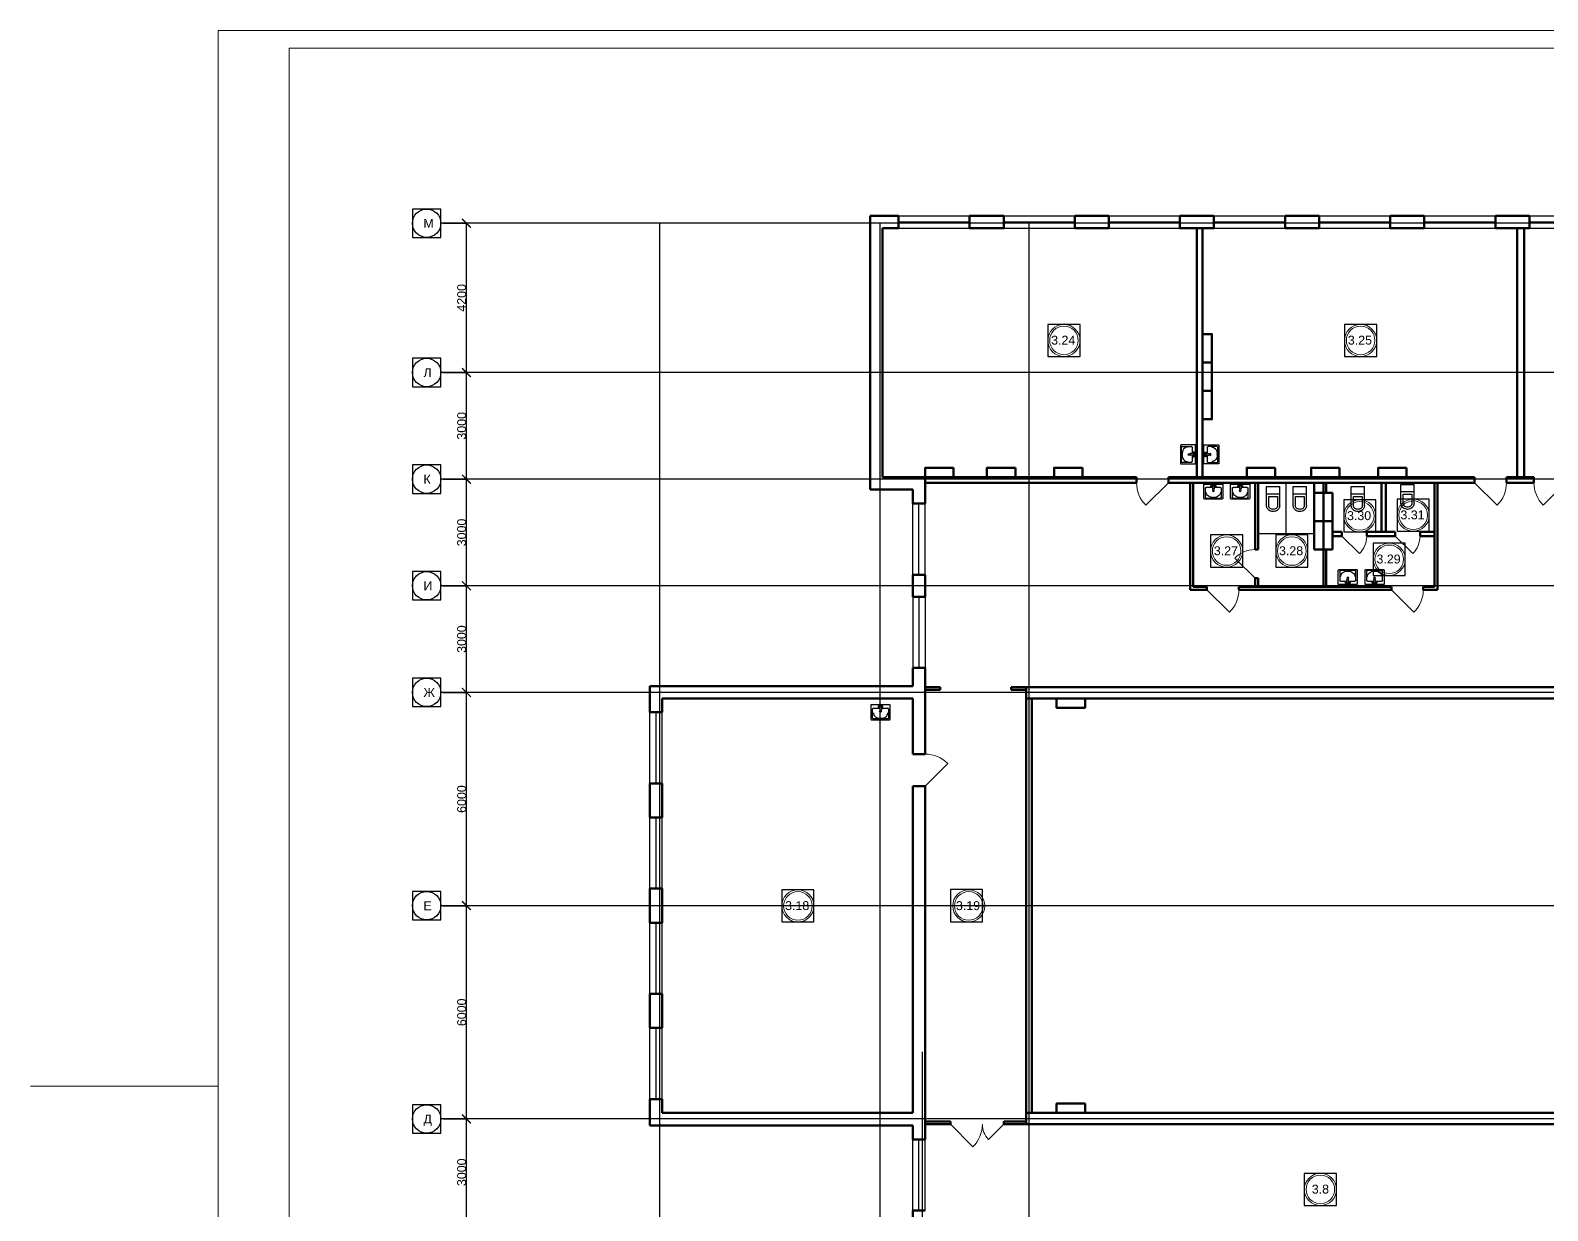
# Model space of a CAD drawing. Header units: metres. Extents: x -5 to 458, y -5 to 65.
# Drawn here: x 268.18 to 310.89, y 26.22 to 59.43 of the extents above; entities that cross this region are included whole.
import ezdxf
from ezdxf.enums import TextEntityAlignment as Align

# ---------------------------------------------------------------- set-up
doc = ezdxf.new("R2010")
doc.units = ezdxf.units.M
doc.linetypes.add('ACAD_ISO04W100', pattern=[30, 24, -3, 0, -3])
for name, color, linetype, lineweight in [('Level 50', 7, 'Continuous', 0), ('Двери', 250, 'Continuous', 5), ('Стены', 7, 'Continuous', 50)]:
    doc.layers.add(name, color=color, linetype=linetype, lineweight=lineweight)
for name, color, linetype in [('SANTEH', 7, 'Continuous'), ('YOLO_TABLE', 1, 'Continuous'), ('Окна', 127, 'Continuous'), ('Оси', 30, 'Continuous'), ('Осн надпись', 7, 'Continuous'), ('размеры оси', 163, 'Continuous'), ('Сантехника', 7, 'Continuous')]:
    doc.layers.add(name, color=color, linetype=linetype)
doc.styles.get("Standard").update_dxf_attribs({"font": 'arial.ttf'})
doc.styles.add('Style-Arial', font='arial.ttf')
doc.dimstyles.new('100', dxfattribs={"dimtxt": 0.25, "dimasz": 0.25, "dimexe": 0.0125, "dimexo": 0.0625, "dimgap": 0.0065, "dimtad": 1, "dimlfac": 1000, "dimtxsty": 'Standard', "dimblk": 'ARCHTICK', "dimcen": 0.25, "dimadec": 0, "dimazin": 0, "dimtfac": 1, "dimtmove": 0, "dimatfit": 3, "dimldrblk": 'ARCHTICK', "dimfxl": 1, "dimarcsym": 0})

# ---------------------------------------------------------------- blocks, each defined once
blk = doc.blocks.new('Rac7')
at = {"color": 0}
for p, q in [((-39501, -24232), (-39501, -23830)), ((-39474, -23808), (-38988, -23808)), ((-39457, -23859), (-39457, -24115)), ((-39032, -23838), (-39430, -23838)), ((-39221, -23855), (-39241, -23855)), ((-39005, -24115), (-39005, -23859)), ((-39005, -23859), (-39005, -23859)), ((-38961, -23830), (-38961, -24232)), ((-38961, -24232), (-39501, -24232)), ((-39430, -24136), (-39253, -24136)), ((-39297, -24164), (-39253, -24164)), ((-39297, -24194), (-39297, -24164)), ((-39165, -24194), (-39297, -24194)), ((-39253, -24186), (-39253, -24094)), ((-39253, -24186), (-39209, -24186)), ((-39209, -24186), (-39209, -24094)), ((-39209, -24136), (-39032, -24136)), ((-39209, -24164), (-39165, -24164)), ((-39165, -24164), (-39165, -24194))]:
    blk.add_line(p, q, dxfattribs=at)
at = {"color": 0, "extrusion": (0, 0, -1)}
for centre, major_axis, start_param, end_param in [((-39474, -23830), (-27, 0), 0, 1.570796), ((-39430, -23859), (-27, 0), 0, 1.570796), ((-39241, -24007), (-194, 0), 0, 1.570796), ((-39221, -24007), (-194, 0), 1.570796, 3.141593), ((-39032, -23859), (-27, 0), 1.570796, 3.141593), ((-38988, -23830), (-27, 0), 1.570796, 3.141593), ((-39430, -24115), (-27, 0), -1.570796, 0), ((-39231, -24104), (-25.3, 0), 0.552816, 2.588777), ((-39032, -24115), (-27, 0), -3.141593, -1.570796)]:
    blk.add_ellipse(centre, major_axis=major_axis, ratio=0.785714, start_param=start_param, end_param=end_param, dxfattribs=at)
blk.add_ellipse((-39231, -24048), major_axis=(-27.9, 0), ratio=0.785714, dxfattribs=at)
blk = doc.blocks.new('WC With Cistern_103')
at = {"layer": 'SANTEH', "linetype": 'Continuous'}
for p, q in [((0, 170), (0, 700)), ((370, 700), (0, 700)), ((370, 500), (0, 500)), ((370, 170), (370, 700)), ((60, 425), (60, 170)), ((310, 425), (60, 425)), ((310, 170), (310, 425))]:
    blk.add_line(p, q, dxfattribs=at)
for points in [[(0, 170), (1, 151), (4, 133), (10, 115), (17, 97), (27, 81), (38, 66), (51, 52), (65, 40)], [(60, 170), (61, 158), (63, 146), (66, 135), (71, 124), (77, 114), (84, 104), (92, 96), (101, 88)], [(65, 40), (92, 23), (122, 10), (153, 3), (185, 0), (217, 3), (248, 10), (278, 23), (305, 40)], [(101, 88), (120, 76), (141, 67), (163, 62), (185, 60), (207, 62), (229, 67), (250, 76), (269, 88)], [(269, 88), (278, 96), (286, 104), (293, 114), (299, 124), (304, 135), (307, 146), (309, 158), (310, 170)], [(305, 40), (319, 52), (332, 66), (343, 81), (353, 97), (360, 115), (366, 133), (369, 151), (370, 170)]]:
    blk.add_lwpolyline(points, dxfattribs=at)
blk = doc.blocks.new('_ArchTick')
at = {"color": 0, "linetype": 'ByBlock', "const_width": 0.15}
blk.add_lwpolyline([(-0.5, -0.5), (0.5, 0.5)], dxfattribs=at)
blk = doc.blocks.new('*D165')
at = {"layer": 'Defpoints', "color": 0, "transparency": 16777216}
for p in [(279.741, 28.8), (280.459, 28.8), (279.741, 25.8)]:
    blk.add_point(p, dxfattribs=at)
at = {"layer": 'размеры оси', "color": 0, "lineweight": -2, "transparency": 16777216}
for p, q in [((279.803, 28.8), (280.472, 28.8)), ((280.459, 25.8), (280.459, 28.8)), ((279.803, 25.8), (280.472, 25.8))]:
    blk.add_line(p, q, dxfattribs=at)
at = {"layer": 'размеры оси', "color": 0, "lineweight": -2, "transparency": 16777216, "xscale": 0.25, "yscale": 0.25, "zscale": 0.25}
for p, rotation in [((280.459, 28.8), 90), ((280.459, 25.8), 270)]:
    blk.add_blockref('_ArchTick', p, dxfattribs=dict(at, rotation=rotation))
at = {"layer": 'размеры оси', "color": 0, "transparency": 16777216, "insert": (280.325, 27.3), "char_height": 0.25, "attachment_point": 5, "rotation": 90}
blk.add_mtext('3000', dxfattribs=at)
blk = doc.blocks.new('*D166')
at = {"layer": 'Defpoints', "color": 0, "transparency": 16777216}
for p in [(279.741, 34.8), (280.459, 34.8), (279.741, 28.8)]:
    blk.add_point(p, dxfattribs=at)
at = {"layer": 'размеры оси', "color": 0, "lineweight": -2, "transparency": 16777216}
for p, q in [((279.803, 34.8), (280.472, 34.8)), ((280.459, 28.8), (280.459, 34.8)), ((279.803, 28.8), (280.472, 28.8))]:
    blk.add_line(p, q, dxfattribs=at)
at = {"layer": 'размеры оси', "color": 0, "lineweight": -2, "transparency": 16777216, "xscale": 0.25, "yscale": 0.25, "zscale": 0.25}
for p, rotation in [((280.459, 34.8), 90), ((280.459, 28.8), 270)]:
    blk.add_blockref('_ArchTick', p, dxfattribs=dict(at, rotation=rotation))
at = {"layer": 'размеры оси', "color": 0, "transparency": 16777216, "insert": (280.325, 31.8), "char_height": 0.25, "attachment_point": 5, "rotation": 90}
blk.add_mtext('6000', dxfattribs=at)
blk = doc.blocks.new('*D167')
at = {"layer": 'Defpoints', "color": 0, "transparency": 16777216}
for p in [(279.741, 40.8), (280.459, 40.8), (279.741, 34.8)]:
    blk.add_point(p, dxfattribs=at)
at = {"layer": 'размеры оси', "color": 0, "lineweight": -2, "transparency": 16777216}
for p, q in [((279.803, 40.8), (280.472, 40.8)), ((280.459, 34.8), (280.459, 40.8)), ((279.803, 34.8), (280.472, 34.8))]:
    blk.add_line(p, q, dxfattribs=at)
at = {"layer": 'размеры оси', "color": 0, "lineweight": -2, "transparency": 16777216, "xscale": 0.25, "yscale": 0.25, "zscale": 0.25}
for p, rotation in [((280.459, 40.8), 90), ((280.459, 34.8), 270)]:
    blk.add_blockref('_ArchTick', p, dxfattribs=dict(at, rotation=rotation))
at = {"layer": 'размеры оси', "color": 0, "transparency": 16777216, "insert": (280.325, 37.8), "char_height": 0.25, "attachment_point": 5, "rotation": 90}
blk.add_mtext('6000', dxfattribs=at)
blk = doc.blocks.new('*D168')
at = {"layer": 'Defpoints', "color": 0, "transparency": 16777216}
for p in [(279.741, 43.8), (280.459, 43.8), (279.741, 40.8)]:
    blk.add_point(p, dxfattribs=at)
at = {"layer": 'размеры оси', "color": 0, "lineweight": -2, "transparency": 16777216}
for p, q in [((279.803, 43.8), (280.472, 43.8)), ((280.459, 40.8), (280.459, 43.8)), ((279.803, 40.8), (280.472, 40.8))]:
    blk.add_line(p, q, dxfattribs=at)
at = {"layer": 'размеры оси', "color": 0, "lineweight": -2, "transparency": 16777216, "xscale": 0.25, "yscale": 0.25, "zscale": 0.25}
for p, rotation in [((280.459, 43.8), 90), ((280.459, 40.8), 270)]:
    blk.add_blockref('_ArchTick', p, dxfattribs=dict(at, rotation=rotation))
at = {"layer": 'размеры оси', "color": 0, "transparency": 16777216, "insert": (280.325, 42.3), "char_height": 0.25, "attachment_point": 5, "rotation": 90}
blk.add_mtext('3000', dxfattribs=at)
blk = doc.blocks.new('*D169')
at = {"layer": 'Defpoints', "color": 0, "transparency": 16777216}
for p in [(279.741, 46.8), (280.459, 46.8), (279.741, 43.8)]:
    blk.add_point(p, dxfattribs=at)
at = {"layer": 'размеры оси', "color": 0, "lineweight": -2, "transparency": 16777216}
for p, q in [((279.803, 46.8), (280.472, 46.8)), ((280.459, 43.8), (280.459, 46.8)), ((279.803, 43.8), (280.472, 43.8))]:
    blk.add_line(p, q, dxfattribs=at)
at = {"layer": 'размеры оси', "color": 0, "lineweight": -2, "transparency": 16777216, "xscale": 0.25, "yscale": 0.25, "zscale": 0.25}
for p, rotation in [((280.459, 46.8), 90), ((280.459, 43.8), 270)]:
    blk.add_blockref('_ArchTick', p, dxfattribs=dict(at, rotation=rotation))
at = {"layer": 'размеры оси', "color": 0, "transparency": 16777216, "insert": (280.325, 45.3), "char_height": 0.25, "attachment_point": 5, "rotation": 90}
blk.add_mtext('3000', dxfattribs=at)
blk = doc.blocks.new('*D170')
at = {"layer": 'Defpoints', "color": 0, "transparency": 16777216}
for p in [(279.741, 49.8), (280.459, 49.8), (279.741, 46.8)]:
    blk.add_point(p, dxfattribs=at)
at = {"layer": 'размеры оси', "color": 0, "lineweight": -2, "transparency": 16777216}
for p, q in [((279.803, 49.8), (280.472, 49.8)), ((280.459, 46.8), (280.459, 49.8)), ((279.803, 46.8), (280.472, 46.8))]:
    blk.add_line(p, q, dxfattribs=at)
at = {"layer": 'размеры оси', "color": 0, "lineweight": -2, "transparency": 16777216, "xscale": 0.25, "yscale": 0.25, "zscale": 0.25}
for p, rotation in [((280.459, 49.8), 90), ((280.459, 46.8), 270)]:
    blk.add_blockref('_ArchTick', p, dxfattribs=dict(at, rotation=rotation))
at = {"layer": 'размеры оси', "color": 0, "transparency": 16777216, "insert": (280.325, 48.3), "char_height": 0.25, "attachment_point": 5, "rotation": 90}
blk.add_mtext('3000', dxfattribs=at)
blk = doc.blocks.new('*D171')
at = {"layer": 'Defpoints', "color": 0, "transparency": 16777216}
for p in [(279.741, 54), (280.459, 54), (279.741, 49.8)]:
    blk.add_point(p, dxfattribs=at)
at = {"layer": 'размеры оси', "color": 0, "lineweight": -2, "transparency": 16777216}
for p, q in [((279.803, 54), (280.472, 54)), ((280.459, 49.8), (280.459, 54)), ((279.803, 49.8), (280.472, 49.8))]:
    blk.add_line(p, q, dxfattribs=at)
at = {"layer": 'размеры оси', "color": 0, "lineweight": -2, "transparency": 16777216, "xscale": 0.25, "yscale": 0.25, "zscale": 0.25}
for p, rotation in [((280.459, 54), 90), ((280.459, 49.8), 270)]:
    blk.add_blockref('_ArchTick', p, dxfattribs=dict(at, rotation=rotation))
at = {"layer": 'размеры оси', "color": 0, "transparency": 16777216, "insert": (280.325, 51.9), "char_height": 0.25, "attachment_point": 5, "rotation": 90}
blk.add_mtext('4200', dxfattribs=at)
blk = doc.blocks.new('*U49')
at = {"color": 7, "linetype": 'Continuous', "lineweight": 0}
blk.add_line((-63.075, 0), (-68.362, 0), dxfattribs=at)
at = {"color": 7, "linetype": 'Continuous', "lineweight": 0, "flags": 128}
blk.add_lwpolyline([(63.075, 29.7), (63.075, -29.7), (-63.075, -29.7), (-63.075, 29.7), (63.075, 29.7)], close=True, dxfattribs=at)
at = {"layer": 'Level 50', "color": 7, "linetype": 'Continuous', "lineweight": 13}
for p, q in [((-61.075, 29.2), (-61.075, -29.2)), ((62.575, 29.2), (-61.075, 29.2))]:
    blk.add_line(p, q, dxfattribs=at)

msp = doc.modelspace()

# ---------------------------------------------------------------- linework, layer by layer
at = {"color": 7, "linetype": 'Continuous', "lineweight": 13}
for centre, radius in [((297.278001, 50.703349), 0.452013), ((297.278001, 50.703349), 0.402013), ((305.628343, 50.703349), 0.452013), ((305.628343, 50.703349), 0.402013), ((305.604369, 45.765495), 0.452013), ((305.604369, 45.765495), 0.402013), ((307.108913, 45.786724), 0.452013), ((307.108913, 45.786724), 0.402013), ((301.856498, 44.778178), 0.452013), ((301.856498, 44.778178), 0.402013), ((303.691356, 44.778178), 0.452013), ((303.691356, 44.778178), 0.402013), ((306.434291, 44.545266), 0.452013), ((306.434291, 44.545266), 0.402013), ((289.788838, 34.793802), 0.452013), ((289.788838, 34.793802), 0.402013), ((294.597602, 34.793802), 0.452013), ((294.597602, 34.793802), 0.402013), ((304.49519, 26.817911), 0.452013), ((304.49519, 26.817911), 0.402013)]:
    msp.add_circle(centre, radius, dxfattribs=at)
at = {"layer": 'SANTEH'}
for p, q in [((303.530637, 45.264867), (303.530637, 46.700412)), ((304.320637, 45.264867), (302.740637, 45.264867))]:
    msp.add_line(p, q, dxfattribs=at)
at = {"layer": 'YOLO_TABLE'}
for points in [[(278.94094, 53.600412), (279.74094, 53.600412), (279.74094, 54.400412), (278.94094, 54.400412)], [(296.825987, 50.251335), (297.730014, 50.251335), (297.730014, 51.155362), (296.825987, 51.155362)], [(305.17633, 50.251335), (306.080357, 50.251335), (306.080357, 51.155362), (305.17633, 51.155362)], [(278.94094, 49.400412), (279.74094, 49.400412), (279.74094, 50.200412), (278.94094, 50.200412)], [(278.94094, 46.400412), (279.74094, 46.400412), (279.74094, 47.200412), (278.94094, 47.200412)], [(305.152356, 45.313482), (306.056383, 45.313482), (306.056383, 46.217509), (305.152356, 46.217509)], [(306.656899, 45.334711), (307.560926, 45.334711), (307.560926, 46.238737), (306.656899, 46.238737)], [(301.404484, 44.326165), (302.308511, 44.326165), (302.308511, 45.230192), (301.404484, 45.230192)], [(303.239342, 44.326165), (304.143369, 44.326165), (304.143369, 45.230192), (303.239342, 45.230192)], [(305.982278, 44.093252), (306.886305, 44.093252), (306.886305, 44.997279), (305.982278, 44.997279)], [(278.94094, 43.400412), (279.74094, 43.400412), (279.74094, 44.200412), (278.94094, 44.200412)], [(278.94094, 40.400412), (279.74094, 40.400412), (279.74094, 41.200412), (278.94094, 41.200412)], [(278.94094, 34.400412), (279.74094, 34.400412), (279.74094, 35.200412), (278.94094, 35.200412)], [(289.336825, 34.341788), (290.240852, 34.341788), (290.240852, 35.245815), (289.336825, 35.245815)], [(294.085468, 34.348399), (294.989495, 34.348399), (294.989495, 35.252426), (294.085468, 35.252426)], [(278.94094, 28.400412), (279.74094, 28.400412), (279.74094, 29.200412), (278.94094, 29.200412)], [(304.043176, 26.365898), (304.947203, 26.365898), (304.947203, 27.269924), (304.043176, 27.269924)]]:
    msp.add_lwpolyline(points, close=True, dxfattribs=at)
at = {"layer": 'Двери'}
for p, q in [((300.220637, 46.700412), (299.584241, 46.064016)), ((308.832143, 46.700412), (309.468539, 46.064016)), ((311.406187, 46.700412), (310.769791, 46.064016)), ((305.100637, 45.200412), (305.595612, 44.705437)), ((306.600637, 45.200412), (307.095612, 44.705437)), ((302.660637, 44.018387), (302.08626, 44.575245)), ((301.300065, 43.690412), (301.936461, 43.054016)), ((306.492291, 43.690412), (307.128687, 43.054016)), ((293.370637, 38.164786), (294.007033, 38.801182)), ((294.080637, 28.650412), (294.717033, 28.014016)), ((295.580637, 28.650412), (295.156373, 28.226148))]:
    msp.add_line(p, q, dxfattribs=at)
for centre, radius, start, end in [((300.220637, 46.700412), 0.9, 180, 225), ((308.832143, 46.700412), 0.9, 315, 0), ((311.406187, 46.700412), 0.9, 180, 225), ((305.100637, 45.200412), 0.7, 315, 0), ((306.600637, 45.200412), 0.7, 315, 0), ((302.660637, 44.018387), 0.8, 90.8872213, 135.8872215), ((301.300065, 43.690412), 0.9, 315, 0), ((306.492291, 43.690412), 0.9, 315, 0), ((293.370637, 38.164786), 0.9, 45, 90), ((294.080637, 28.650412), 0.9, 315, 0), ((295.580637, 28.650412), 0.6, 180, 225)]:
    msp.add_arc(centre, radius, start, end, dxfattribs=at)
at = {"layer": 'Окна'}
for p, q in [((292.620637, 54.210412), (294.620637, 54.210412)), ((292.620637, 54.035412), (294.620637, 54.035412)), ((292.620637, 53.860412), (294.620637, 53.860412)), ((295.580637, 54.210412), (297.580637, 54.210412)), ((295.580637, 54.035412), (297.580637, 54.035412)), ((295.580637, 53.860412), (297.580637, 53.860412)), ((298.540637, 54.210412), (300.540637, 54.210412)), ((298.540637, 54.035412), (300.540637, 54.035412)), ((298.540637, 53.860412), (300.540637, 53.860412)), ((301.500637, 54.210412), (303.500637, 54.210412)), ((301.500637, 54.035412), (303.500637, 54.035412)), ((301.500637, 53.860412), (303.500637, 53.860412)), ((304.460637, 54.210412), (306.460637, 54.210412)), ((304.460637, 54.035412), (306.460637, 54.035412)), ((304.460637, 53.860412), (306.460637, 53.860412)), ((307.420637, 54.210412), (309.420637, 54.210412)), ((307.420637, 54.035412), (309.420637, 54.035412)), ((307.420637, 53.860412), (309.420637, 53.860412)), ((310.380637, 54.210412), (312.380637, 54.210412)), ((310.380637, 54.035412), (312.380637, 54.035412)), ((310.380637, 53.860412), (312.380637, 53.860412)), ((293.020637, 44.110412), (293.020637, 46.110412)), ((293.195637, 44.110412), (293.195637, 46.110412)), ((293.370637, 44.110412), (293.370637, 46.110412)), ((293.020637, 43.490412), (293.020637, 41.490412)), ((293.020637, 43.380412), (293.020637, 43.130412)), ((293.195637, 43.490412), (293.195637, 41.490412)), ((293.370637, 43.490412), (293.370637, 41.490412)), ((293.370637, 43.380412), (293.370637, 43.130412)), ((293.020637, 41.490412), (293.020637, 41.380412)), ((293.370637, 41.490412), (293.370637, 41.380412)), ((285.620637, 38.240412), (285.620637, 40.240412)), ((285.795637, 38.240412), (285.795637, 40.240412)), ((285.970637, 38.240412), (285.970637, 40.240412)), ((285.620637, 35.280412), (285.620637, 37.280412)), ((285.795637, 35.280412), (285.795637, 37.280412)), ((285.970637, 35.280412), (285.970637, 37.280412)), ((285.620637, 32.320412), (285.620637, 34.320412)), ((285.795637, 32.320412), (285.795637, 34.320412)), ((285.970637, 32.320412), (285.970637, 34.320412)), ((285.620637, 29.360412), (285.620637, 31.360412)), ((285.795637, 29.360412), (285.795637, 31.360412)), ((285.970637, 29.360412), (285.970637, 31.360412)), ((293.020637, 26.220412), (293.020637, 28.220412)), ((293.195637, 26.220412), (293.195637, 28.220412)), ((293.370637, 26.220412), (293.370637, 28.220412))]:
    msp.add_line(p, q, dxfattribs=at)
at = {"layer": 'Оси', "linetype": 'ACAD_ISO04W100', "ltscale": 40}
for p, q in [((364.721338, 54.000412), (279.74094, 54.000412)), ((285.890637, 54.000412), (285.890637, 9.979035)), ((292.090637, 54.000412), (292.090637, 9.979035)), ((296.290637, 54.000412), (296.290637, 9.979035)), ((364.476536, 49.800412), (279.74094, 49.800412)), ((364.476536, 46.800412), (279.74094, 46.800412)), ((364.476536, 43.800412), (279.74094, 43.800412)), ((370.290637, 40.800412), (279.74094, 40.800412)), ((370.290637, 34.800412), (279.74094, 34.800412)), ((293.290637, 30.690677), (293.290637, 9.979035)), ((370.290637, 28.800412), (279.74094, 28.800412))]:
    msp.add_line(p, q, dxfattribs=at)
at = {"layer": 'Осн надпись', "ltscale": 40}
for centre in [(279.34094, 54.000412), (279.34094, 49.800412), (279.34094, 46.800412), (279.34094, 43.800412), (279.34094, 40.800412), (279.34094, 34.800412), (279.34094, 28.800412)]:
    msp.add_circle(centre, 0.4, dxfattribs=at)
at = {"layer": 'размеры оси'}
msp.add_lwpolyline([(305.800637, 45.200412), (306.600637, 45.200412)], dxfattribs=at)
at = {"layer": 'Стены'}
for p, q in [((291.820637, 54.210412), (291.820637, 46.510412)), ((291.820637, 54.210412), (292.620637, 54.210412)), ((292.170637, 53.860412), (292.170637, 46.860412)), ((292.170637, 53.860412), (292.620637, 53.860412)), ((292.620637, 53.860412), (292.620637, 54.210412)), ((294.620637, 54.210412), (295.580637, 54.210412)), ((294.620637, 53.860412), (294.620637, 54.210412)), ((294.620637, 53.860412), (295.580637, 53.860412)), ((295.580637, 53.860412), (295.580637, 54.210412)), ((297.580637, 54.210412), (298.540637, 54.210412)), ((297.580637, 53.860412), (297.580637, 54.210412)), ((297.580637, 53.860412), (298.540637, 53.860412)), ((298.540637, 53.860412), (298.540637, 54.210412)), ((300.540637, 54.210412), (301.500637, 54.210412)), ((300.540637, 53.860412), (300.540637, 54.210412)), ((300.540637, 53.860412), (301.500637, 53.860412)), ((301.020637, 46.860412), (301.020637, 53.860412)), ((301.180637, 46.860412), (301.180637, 53.860412)), ((301.500637, 53.860412), (301.500637, 54.210412)), ((303.500637, 54.210412), (304.460637, 54.210412)), ((303.500637, 53.860412), (303.500637, 54.210412)), ((303.500637, 53.860412), (304.460637, 53.860412)), ((304.460637, 53.860412), (304.460637, 54.210412)), ((306.460637, 54.210412), (307.420637, 54.210412)), ((306.460637, 53.860412), (306.460637, 54.210412)), ((306.460637, 53.860412), (307.420637, 53.860412)), ((307.420637, 53.860412), (307.420637, 54.210412)), ((309.420637, 54.210412), (310.380637, 54.210412)), ((309.420637, 53.860412), (309.420637, 54.210412)), ((309.420637, 53.860412), (310.380637, 53.860412)), ((310.030637, 46.860412), (310.030637, 53.860412)), ((310.230637, 46.860412), (310.230637, 53.860412)), ((310.380637, 53.860412), (310.380637, 54.210412)), ((292.170637, 46.860412), (299.320637, 46.860412)), ((293.370637, 46.110412), (293.370637, 46.860412)), ((293.370637, 46.700412), (299.320637, 46.700412)), ((299.320637, 46.860412), (299.320637, 46.700412)), ((300.220637, 46.860412), (300.220637, 46.700412)), ((300.220637, 46.860412), (308.832143, 46.860412)), ((300.220637, 46.700412), (308.832143, 46.700412)), ((300.830637, 43.690412), (300.830637, 46.700412)), ((300.910637, 43.770412), (300.910637, 46.700412)), ((302.660637, 46.700412), (302.660637, 44.818387)), ((302.740637, 46.700412), (302.740637, 44.818387)), ((304.320637, 46.700412), (304.840637, 46.700412)), ((304.320637, 45.200412), (304.320637, 46.700412)), ((304.580637, 43.770412), (304.580637, 46.700412)), ((304.660637, 46.418387), (304.660637, 46.700412)), ((306.215637, 45.320412), (306.215637, 46.700412)), ((306.335637, 45.320412), (306.335637, 46.700412)), ((307.710637, 43.770412), (307.710637, 46.700412)), ((307.790637, 43.690412), (307.790637, 46.700412)), ((308.832143, 46.860412), (308.832143, 46.700412)), ((309.732143, 46.860412), (310.506187, 46.860412)), ((309.732143, 46.860412), (309.732143, 46.700412)), ((309.732143, 46.700412), (310.506187, 46.700412)), ((310.506187, 46.860412), (310.506187, 46.700412)), ((291.820637, 46.510412), (293.020637, 46.510412)), ((293.020637, 46.110412), (293.020637, 46.510412)), ((304.840637, 46.418387), (304.320637, 46.418387)), ((304.320637, 46.418387), (304.320637, 44.818387)), ((304.580637, 44.818387), (304.580637, 46.418387)), ((304.840637, 46.418387), (304.840637, 44.818387)), ((293.020637, 46.110412), (293.370637, 46.110412)), ((304.320637, 45.618387), (304.840637, 45.618387)), ((304.840637, 45.320412), (305.100637, 45.320412)), ((305.100637, 45.320412), (305.100637, 45.200412)), ((305.800637, 45.320412), (306.600637, 45.320412)), ((305.800637, 45.320412), (305.800637, 45.200412)), ((306.600637, 45.320412), (306.600637, 45.200412)), ((307.300637, 45.320412), (307.710637, 45.320412)), ((307.300637, 45.320412), (307.300637, 45.200412)), ((304.840637, 45.200412), (305.100637, 45.200412)), ((305.800637, 45.200412), (306.600637, 45.200412)), ((307.300637, 45.200412), (307.710637, 45.200412)), ((302.660637, 44.818387), (302.740637, 44.818387)), ((304.320637, 44.818387), (304.840637, 44.818387)), ((304.660637, 43.770412), (304.660637, 44.818387)), ((293.020637, 43.490412), (293.020637, 44.110412)), ((293.020637, 44.110412), (293.370637, 44.110412)), ((293.370637, 43.770412), (293.370637, 44.110412)), ((302.660637, 44.018387), (302.660637, 43.770412)), ((302.660637, 44.018387), (302.740637, 44.018387)), ((302.740637, 44.018387), (302.740637, 43.770412)), ((293.370637, 43.490412), (293.370637, 43.770412)), ((301.300065, 43.690412), (300.830637, 43.690412)), ((301.300065, 43.770412), (300.910637, 43.770412)), ((301.300065, 43.770412), (301.300065, 43.690412)), ((306.492291, 43.770412), (302.200065, 43.770412)), ((302.200065, 43.770412), (302.200065, 43.690412)), ((306.492291, 43.690412), (302.200065, 43.690412)), ((306.492291, 43.770412), (306.492291, 43.690412)), ((307.710637, 43.770412), (307.392291, 43.770412)), ((307.392291, 43.770412), (307.392291, 43.690412)), ((307.790637, 43.690412), (307.392291, 43.690412)), ((293.020637, 43.490412), (293.370637, 43.490412)), ((293.020637, 40.980412), (293.020637, 41.490412)), ((293.020637, 41.490412), (293.370637, 41.490412)), ((293.370637, 39.064786), (293.370637, 41.490412)), ((285.620637, 40.980412), (293.020637, 40.980412)), ((285.620637, 40.240412), (285.620637, 40.980412)), ((285.970637, 40.630412), (293.020637, 40.630412)), ((285.970637, 40.240412), (285.970637, 40.630412)), ((293.020637, 39.064786), (293.020637, 40.630412)), ((293.790637, 40.950412), (293.370637, 40.950412)), ((293.790637, 40.870412), (293.370637, 40.870412)), ((293.790637, 40.950412), (293.790637, 40.870412)), ((296.210637, 40.950412), (295.790637, 40.950412)), ((295.790637, 40.950412), (295.790637, 40.870412)), ((296.210637, 40.870412), (295.790637, 40.870412)), ((296.210637, 40.950412), (320.370637, 40.950412)), ((296.210637, 28.650412), (296.210637, 40.950412)), ((296.210637, 40.630412), (320.370637, 40.630412)), ((296.370637, 28.970412), (296.370637, 40.630412)), ((285.970637, 40.240412), (285.620637, 40.240412)), ((293.020637, 39.064786), (293.370637, 39.064786)), ((285.620637, 37.280412), (285.620637, 38.240412)), ((285.970637, 38.240412), (285.620637, 38.240412)), ((285.970637, 37.280412), (285.970637, 38.240412)), ((293.020637, 28.970412), (293.020637, 38.164786)), ((293.020637, 38.164786), (293.370637, 38.164786)), ((293.370637, 28.220412), (293.370637, 38.164786)), ((285.970637, 37.280412), (285.620637, 37.280412)), ((285.620637, 34.320412), (285.620637, 35.280412)), ((285.970637, 35.280412), (285.620637, 35.280412)), ((285.970637, 34.320412), (285.970637, 35.280412)), ((285.970637, 34.320412), (285.620637, 34.320412)), ((285.620637, 31.360412), (285.620637, 32.320412)), ((285.970637, 32.320412), (285.620637, 32.320412)), ((285.970637, 31.360412), (285.970637, 32.320412)), ((285.970637, 31.360412), (285.620637, 31.360412)), ((285.620637, 28.620412), (285.620637, 29.360412)), ((285.970637, 29.360412), (285.620637, 29.360412)), ((285.970637, 28.970412), (285.970637, 29.360412)), ((285.620637, 28.620412), (293.020637, 28.620412)), ((285.970637, 28.970412), (293.020637, 28.970412)), ((293.020637, 28.220412), (293.020637, 28.620412)), ((294.080637, 28.730412), (293.370637, 28.730412)), ((294.080637, 28.650412), (293.370637, 28.650412)), ((294.080637, 28.650412), (294.080637, 28.730412)), ((296.210637, 28.730412), (295.580637, 28.730412)), ((295.580637, 28.650412), (295.580637, 28.730412)), ((296.290637, 28.650412), (295.580637, 28.650412)), ((296.210637, 28.970412), (320.475191, 28.970412)), ((296.210637, 28.650412), (320.475191, 28.650412)), ((293.020637, 28.220412), (293.370637, 28.220412)), ((293.020637, 25.490412), (293.020637, 26.220412)), ((293.020637, 26.220412), (293.370637, 26.220412))]:
    msp.add_line(p, q, dxfattribs=at)
for points in [[(301.180637, 50.083051), (301.440637, 50.083051), (301.440637, 50.883051), (301.180637, 50.883051)], [(301.180637, 49.283051), (301.440637, 49.283051), (301.440637, 50.083051), (301.180637, 50.083051)], [(301.180637, 48.483051), (301.440637, 48.483051), (301.440637, 49.283051), (301.180637, 49.283051)], [(294.171337, 47.120412), (294.171337, 46.860412), (293.371337, 46.860412), (293.371337, 47.120412)], [(295.911337, 47.120412), (295.911337, 46.860412), (295.111337, 46.860412), (295.111337, 47.120412)], [(297.801451, 47.120412), (297.801451, 46.860412), (297.001451, 46.860412), (297.001451, 47.120412)], [(303.223124, 47.120412), (303.223124, 46.860412), (302.423124, 46.860412), (302.423124, 47.120412)], [(305.033124, 47.120412), (305.033124, 46.860412), (304.233124, 46.860412), (304.233124, 47.120412)], [(306.923238, 47.120412), (306.923238, 46.860412), (306.123238, 46.860412), (306.123238, 47.120412)], [(304.320637, 44.818387), (304.580637, 44.818387), (304.580637, 45.618387), (304.320637, 45.618387)], [(297.870637, 40.630412), (297.870637, 40.370412), (297.070637, 40.370412), (297.070637, 40.630412)], [(297.870637, 29.230412), (297.870637, 28.970412), (297.070637, 28.970412), (297.070637, 29.230412)]]:
    msp.add_lwpolyline(points, close=True, dxfattribs=at)

# ---------------------------------------------------------------- block references
at = {"layer": 'Level 50', "color": 7, "linetype": 'Continuous', "lineweight": 13}
msp.add_blockref('*U49', (336.547065, 29.726332), dxfattribs=at)
at = {"layer": 'размеры оси', "color": 7, "lineweight": 0, "xscale": 0.001, "zscale": 0.001}
for p, yscale, rotation in [((276.747447, 8.266244), -0.001, 270), ((325.447776, 8.266244), 0.001, 270), ((262.250914, 22.430075), 0.001, 180), ((263.008228, 22.430075), 0.001, 180)]:
    msp.add_blockref('Rac7', p, dxfattribs=dict(at, yscale=yscale, rotation=rotation))
for p, yscale in [((344.49557, 68.066745), 0.001), ((345.252885, 68.066745), 0.001), ((331.347351, 16.217052), -0.001)]:
    msp.add_blockref('Rac7', p, dxfattribs=dict(at, yscale=yscale))
at = {"layer": 'Сантехника', "color": 0, "lineweight": -2, "xscale": -0.001, "yscale": 0.001, "zscale": 0.001}
for p in [(303.34993, 45.88896), (304.100933, 45.88896), (305.734752, 45.88896), (307.133232, 45.950675)]:
    msp.add_blockref('WC With Cistern_103', p, dxfattribs=at)

# ---------------------------------------------------------------- texts
at = {"color": 7, "linetype": 'Continuous', "lineweight": 13, "style": 'Style-Arial'}
for s, p in [('3.24', (296.918024, 50.836098)), ('3.25', (305.268366, 50.836098)), ('3.30', (305.244392, 45.898245)), ('3.31', (306.748936, 45.919474)), ('3.27', (301.496521, 44.910928)), ('3.28', (303.331379, 44.910928)), ('3.29', (306.074315, 44.678015)), ('3.18', (289.428862, 34.926551)), ('3.19', (294.237626, 34.926551)), ('3.8', (304.253635, 26.950661))]:
    msp.add_text(s, height=0.25, dxfattribs=at).set_placement(p, align=Align.TOP_LEFT)
at = {"layer": 'Осн надпись', "ltscale": 40, "char_height": 0.25, "attachment_point": 1}
for s, insert in [('М', (279.249507, 54.122294)), ('Л', (279.249507, 49.922294)), ('К', (279.249507, 46.922294)), ('И', (279.249507, 43.922294)), ('Ж', (279.249507, 40.922294)), ('Е', (279.249507, 34.922294)), ('Д', (279.249507, 28.922294))]:
    msp.add_mtext_dynamic_manual_height_columns(s, width=0.25, gutter_width=0.0125, heights=[0], dxfattribs=dict(at, insert=insert))

# ---------------------------------------------------------------- dimensions: what is measured, and where the dimension line sits
at = {"layer": 'размеры оси'}
for base, p1, p2, picture, middle in [((280.459042, 54.000412), (279.74094, 49.800412), (279.74094, 54.000412), '*D171', (280.324899, 51.900412)), ((280.459042, 49.800412), (279.74094, 46.800412), (279.74094, 49.800412), '*D170', (280.324814, 48.300412)), ((280.459042, 46.800412), (279.74094, 43.800412), (279.74094, 46.800412), '*D169', (280.324814, 45.300412)), ((280.459042, 43.800412), (279.74094, 40.800412), (279.74094, 43.800412), '*D168', (280.324814, 42.300412)), ((280.459042, 40.800412), (279.74094, 34.800412), (279.74094, 40.800412), '*D167', (280.324899, 37.800412)), ((280.459042, 34.800412), (279.74094, 28.800412), (279.74094, 34.800412), '*D166', (280.324899, 31.800412)), ((280.459042, 28.800412), (279.74094, 25.800412), (279.74094, 28.800412), '*D165', (280.324814, 27.300412))]:
    dim = msp.add_linear_dim(base=base, p1=p1, p2=p2, angle=90, dimstyle='100', override={"dimtmove": 1, "dimfxl": 0}, dxfattribs=at)
    dim.commit()
    dim.dimension.update_dxf_attribs({"geometry": picture, "text_midpoint": middle})

doc.saveas('drawing.dxf')
